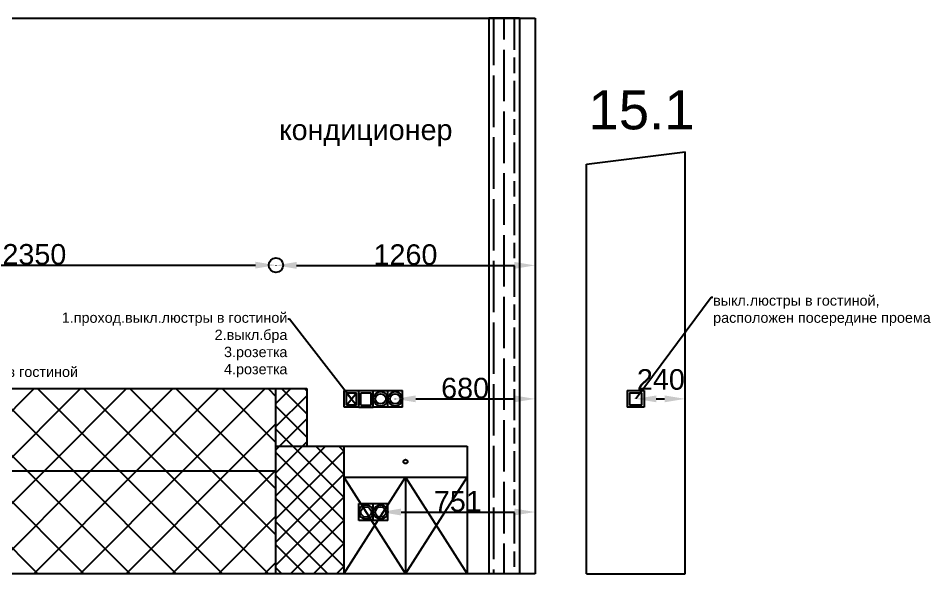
# Model space of a CAD drawing. Header units: millimetres. Extents: x -37601 to 54898, y -46061 to 6743.
# Drawn here: x 21641 to 26079, y -17296 to -14596 of the extents above; entities that cross this region are included whole.
import ezdxf
from ezdxf import colors
from ezdxf.entities.mleader import LeaderData, LeaderLine
from ezdxf.math import Vec2, Vec3

# ---------------------------------------------------------------- set-up
doc = ezdxf.new("R2010")
doc.units = ezdxf.units.MM
for name, color, linetype in [('занавеси', 7, 'Continuous'), ('мебель', 5, 'Continuous'), ('нумерация стен', 7, 'Continuous'), ('размеры', 7, 'Continuous'), ('светильники и розетки', 18, 'Continuous'), ('стены двери окна', 7, 'Continuous'), ('условные обозначения', 7, 'Continuous')]:
    doc.layers.add(name, color=color, linetype=linetype)
doc.styles.get("Standard").update_dxf_attribs({"font": 'arial.ttf', "height": 100})
doc.dimstyles.new('ISO-25', dxfattribs={"dimtxt": 100, "dimasz": 100, "dimexe": 1.25, "dimexo": 0.625, "dimtad": 1, "dimtxsty": 'Standard', "dimcen": 2.5, "dimadec": 0, "dimazin": 0, "dimtfac": 1, "dimtmove": 0, "dimatfit": 3, "dimfxl": 1, "dimarcsym": 0})
pattern_1 = [(45, (-500, 0), (-112.2532, 112.2532), []), (135, (-500, 0), (-112.2532, -112.2532), [])]
pattern_2 = [(45, (52578.58, -30900.214), (-56.1266, 56.1266), []), (135, (52578.58, -30900.214), (-56.1266, -56.1266), [])]

# ---------------------------------------------------------------- blocks, each defined once
blk = doc.blocks.new('шкафчик возле дивана')
at = {"layer": 'мебель'}
for p, q in [((-29104.4, 14223.8), (-29104.4, 13603.8)), ((-29104.4, 14223.8), (-28504.4, 14223.8)), ((-28504.4, 14223.8), (-28504.4, 13603.8)), ((-29104.4, 14073.8), (-28504.4, 14073.8)), ((-29104.4, 14073.8), (-28804.4, 13603.8)), ((-29104.4, 13603.8), (-28804.4, 14073.8)), ((-28804.4, 14073.8), (-28804.4, 13603.8)), ((-28804.4, 14073.8), (-28504.4, 13603.8)), ((-28804.4, 13603.8), (-28504.4, 14073.8))]:
    blk.add_line(p, q, dxfattribs=at)
blk.add_circle((-28804.4, 14148.8), 10, dxfattribs=at)
blk = doc.blocks.new('диванная группа')
at = {"layer": 'мебель'}
h = blk.add_hatch(dxfattribs=at)
h.set_pattern_fill('ANSI37', color=256, scale=50)
h.set_pattern_definition(pattern_1)
h.paths.add_polyline_path([(-32284.4, 14503.8), (-32284.4, 14223.8), (-32284.4, 14103.8), (-29934.4, 14103.8), (-29934.4, 14223.8), (-29934.4, 14503.8)])
h = blk.add_hatch(dxfattribs=at)
h.set_pattern_fill('ANSI37', color=256, scale=50)
h.set_pattern_definition(pattern_1)
h.paths.add_polyline_path([(-29934.4, 14103.8), (-32284.4, 14103.8), (-32284.4, 13603.8), (-29934.4, 13603.8)])
for p, q in [((-32284.4, 14503.8), (-29934.4, 14503.8)), ((-29934.4, 14223.8), (-29934.4, 14503.8)), ((-32914.4, 13603.8), (-32914.4, 14223.8)), ((-32914.4, 14223.8), (-32614.4, 14223.8)), ((-32614.4, 13603.8), (-32614.4, 14223.8)), ((-32284.4, 14223.8), (-32614.4, 14223.8)), ((-29934.4, 13603.8), (-29934.4, 14223.8)), ((-29934.4, 14223.8), (-29604.4, 14223.8)), ((-29604.4, 14223.8), (-29604.4, 14073.8)), ((-32284.4, 14103.8), (-29934.4, 14103.8)), ((-32614.4, 13603.8), (-32914.4, 13603.8)), ((-32614.4, 13603.8), (-32284.4, 13603.8)), ((-29614.4, 13603.8), (-29944.4, 13603.8)), ((-29004.4, 13603.8), (-29604.4, 13603.8))]:
    blk.add_line(p, q, dxfattribs=at)
blk.add_blockref('шкафчик возле дивана', (-500, 0), dxfattribs=at)
blk = doc.blocks.new('*D60')
at = {"layer": 'Defpoints', "color": 0, "transparency": 16777216}
for p in [(20544.2, -15796.1), (22894.2, -15796.1), (22894.2, -15796.5)]:
    blk.add_point(p, dxfattribs=at)
at = {"layer": 'размеры', "color": 0, "lineweight": -2, "transparency": 16777216}
for p, q in [((20544.2, -15796.7), (20544.2, -15797.7)), ((20644.2, -15796.5), (22794.2, -15796.5)), ((22894.2, -15796.7), (22894.2, -15797.7))]:
    blk.add_line(p, q, dxfattribs=at)
at = {"layer": 'размеры', "color": 0, "transparency": 16777216}
for points in [[(20644.2, -15779.8), (20644.2, -15813.1), (20544.2, -15796.5)], [(22794.2, -15779.8), (22794.2, -15813.1), (22894.2, -15796.5)]]:
    blk.add_solid(points, dxfattribs=at)
at = {"layer": 'размеры', "color": 0, "transparency": 16777216, "insert": (21719.2, -15744.7), "char_height": 100, "attachment_point": 5}
blk.add_mtext('2350', dxfattribs=at)
blk = doc.blocks.new('выключатель')
at = {"layer": 'светильники и розетки'}
for p, q in [((-33637.2, -5464.1), (-33637.2, -5382.1)), ((-33637.2, -5382.1), (-33555.2, -5382.1)), ((-33626.2, -5393.1), (-33566.2, -5393.1)), ((-33626.2, -5393.1), (-33626.2, -5453.1)), ((-33566.2, -5393.1), (-33566.2, -5393.1)), ((-33566.2, -5453.1), (-33566.2, -5393.1)), ((-33555.2, -5464.1), (-33555.2, -5382.1)), ((-33566.2, -5453.1), (-33626.2, -5453.1)), ((-33555.2, -5464.1), (-33637.2, -5464.1))]:
    blk.add_line(p, q, dxfattribs=at)
blk = doc.blocks.new('*D61')
at = {"layer": 'Defpoints', "color": 0, "transparency": 16777216}
for p in [(24644.2, -16446.5), (24884.2, -16446.5), (24884.2, -16446.5)]:
    blk.add_point(p, dxfattribs=at)
at = {"layer": 'размеры', "color": 0, "lineweight": -2, "transparency": 16777216}
for p, q in [((24644.2, -16445.8), (24644.2, -16445.2)), ((24744.2, -16446.5), (24784.2, -16446.5)), ((24884.2, -16445.8), (24884.2, -16445.2))]:
    blk.add_line(p, q, dxfattribs=at)
at = {"layer": 'размеры', "color": 0, "transparency": 16777216}
for points in [[(24744.2, -16429.8), (24744.2, -16463.1), (24644.2, -16446.5)], [(24784.2, -16429.8), (24784.2, -16463.1), (24884.2, -16446.5)]]:
    blk.add_solid(points, dxfattribs=at)
at = {"layer": 'размеры', "color": 0, "transparency": 16777216, "insert": (24766.4, -16352.8), "char_height": 100, "attachment_point": 5}
blk.add_mtext('240', dxfattribs=at)
blk = doc.blocks.new('двойной выключатель')
at = {"layer": 'светильники и розетки'}
for p, q in [((-33541.5, -5602.7), (-33541.5, -5520.7)), ((-33541.5, -5520.7), (-33470.5, -5520.7)), ((-33541.5, -5602.7), (-33541.5, -5520.7)), ((-33541.5, -5520.7), (-33470.5, -5520.7)), ((-33530.5, -5591.7), (-33530.5, -5531.7)), ((-33530.5, -5531.7), (-33481.5, -5531.7)), ((-33481.5, -5591.7), (-33481.5, -5531.7)), ((-33470.5, -5602.7), (-33470.5, -5520.7)), ((-33470.5, -5520.7), (-33399.5, -5520.7)), ((-33470.5, -5602.7), (-33470.5, -5520.7)), ((-33470.5, -5520.7), (-33399.5, -5520.7)), ((-33459.5, -5591.7), (-33459.5, -5531.7)), ((-33459.5, -5531.7), (-33410.5, -5531.7)), ((-33410.5, -5591.7), (-33410.5, -5531.7)), ((-33399.5, -5602.7), (-33399.5, -5520.7)), ((-33399.5, -5602.7), (-33399.5, -5520.7)), ((-33481.5, -5591.7), (-33530.5, -5591.7)), ((-33459.5, -5591.7), (-33410.5, -5591.7)), ((-33470.5, -5602.7), (-33541.5, -5602.7)), ((-33470.5, -5602.7), (-33541.5, -5602.7)), ((-33470.5, -5602.7), (-33399.5, -5602.7)), ((-33470.5, -5602.7), (-33399.5, -5602.7))]:
    blk.add_line(p, q, dxfattribs=at)
blk = doc.blocks.new('*D84')
at = {"layer": 'Defpoints', "color": 0, "transparency": 16777216}
for p in [(22894.2, -15797.7), (24154.2, -15797.7), (24154.2, -15797.7)]:
    blk.add_point(p, dxfattribs=at)
at = {"layer": 'размеры', "color": 0, "lineweight": -2, "transparency": 16777216}
for p, q in [((22894.2, -15798.3), (22894.2, -15799)), ((22994.2, -15797.7), (24054.2, -15797.7)), ((24154.2, -15798.3), (24154.2, -15799))]:
    blk.add_line(p, q, dxfattribs=at)
at = {"layer": 'размеры', "color": 0, "transparency": 16777216}
for points in [[(22994.2, -15781), (22994.2, -15814.4), (22894.2, -15797.7)], [(24054.2, -15781), (24054.2, -15814.4), (24154.2, -15797.7)]]:
    blk.add_solid(points, dxfattribs=at)
at = {"layer": 'размеры', "color": 0, "transparency": 16777216, "insert": (23524.2, -15746), "char_height": 100, "attachment_point": 5}
blk.add_mtext('1260', dxfattribs=at)
blk = doc.blocks.new('*D88')
at = {"layer": 'Defpoints', "color": 0, "transparency": 16777216}
for p in [(23403.2, -16996.5), (24154.2, -16996.5), (24154.2, -16996.5)]:
    blk.add_point(p, dxfattribs=at)
at = {"layer": 'размеры', "color": 0, "lineweight": -2, "transparency": 16777216}
for p, q in [((23403.2, -16997.1), (23403.2, -16997.7)), ((23503.2, -16996.5), (24054.2, -16996.5)), ((24154.2, -16995.8), (24154.2, -16995.2))]:
    blk.add_line(p, q, dxfattribs=at)
at = {"layer": 'размеры', "color": 0, "transparency": 16777216}
for points in [[(23503.2, -16979.8), (23503.2, -17013.1), (23403.2, -16996.5)], [(24054.2, -16979.8), (24054.2, -17013.1), (24154.2, -16996.5)]]:
    blk.add_solid(points, dxfattribs=at)
at = {"layer": 'размеры', "color": 0, "transparency": 16777216, "insert": (23778.7, -16944.8), "char_height": 100, "attachment_point": 5}
blk.add_mtext('751', dxfattribs=at)
blk = doc.blocks.new('*D97')
at = {"layer": 'Defpoints', "color": 0, "transparency": 16777216}
for p in [(23474.2, -16446.5), (24154.2, -16446.5), (24154.2, -16446.5)]:
    blk.add_point(p, dxfattribs=at)
at = {"layer": 'размеры', "color": 0, "lineweight": -2, "transparency": 16777216}
for p, q in [((23474.2, -16447.1), (23474.2, -16447.7)), ((23574.2, -16446.5), (24054.2, -16446.5)), ((24154.2, -16447.1), (24154.2, -16447.7))]:
    blk.add_line(p, q, dxfattribs=at)
at = {"layer": 'размеры', "color": 0, "transparency": 16777216}
for points in [[(23574.2, -16429.8), (23574.2, -16463.1), (23474.2, -16446.5)], [(24054.2, -16429.8), (24054.2, -16463.1), (24154.2, -16446.5)]]:
    blk.add_solid(points, dxfattribs=at)
at = {"layer": 'размеры', "color": 0, "transparency": 16777216, "insert": (23814.2, -16394.8), "char_height": 100, "attachment_point": 5}
blk.add_mtext('680', dxfattribs=at)
blk = doc.blocks.new('двойник')
at = {"layer": 'светильники и розетки'}
for p, q in [((-28427.4, 30340.8), (-28427.4, 30422.8)), ((-28427.4, 30422.8), (-28356.4, 30422.8)), ((-28356.4, 30340.8), (-28356.4, 30422.8)), ((-28356.4, 30340.8), (-28356.4, 30422.8)), ((-28356.4, 30422.8), (-28285.4, 30422.8)), ((-28285.4, 30340.8), (-28285.4, 30422.8)), ((-28356.4, 30340.8), (-28427.4, 30340.8)), ((-28285.4, 30340.8), (-28356.4, 30340.8))]:
    blk.add_line(p, q, dxfattribs=at)
for centre, radius in [((-28391.9, 30381.8), 35), ((-28391.9, 30381.8), 25), ((-28320.9, 30381.8), 35), ((-28320.9, 30381.8), 25)]:
    blk.add_circle(centre, radius, dxfattribs=at)

msp = doc.modelspace()

# ---------------------------------------------------------------- hatches: boundary and pattern name
at = {"layer": 'занавеси'}
h = msp.add_hatch(dxfattribs=at)
h.set_pattern_fill('GOST_WOOD', color=2, scale=25)
h.set_pattern_definition([(90, (52653.58, -30900.21), (150, -2e-12), [250, -50]), (90, (52703.58, -30950.21), (150, -2e-12), [150, -37.5, 75, -37.5]), (90, (52753.58, -31025.21), (150, -2e-12), [250, -50])])
h.paths.add_polyline_path([(24079.181, -14596.452), (23929.181, -14596.452), (23929.181, -17296.452), (24079.181, -17296.452)])
at = {"layer": 'мебель'}
h = msp.add_hatch(dxfattribs=at)
h.set_pattern_fill('ANSI37', color=256, scale=25)
h.set_pattern_definition(pattern_2)
h.paths.add_polyline_path([(23044.181, -16396.452), (22894.181, -16396.452), (22894.181, -16676.452), (23044.181, -16676.452)])
h = msp.add_hatch(dxfattribs=at)
h.set_pattern_fill('ANSI37', color=256, scale=25)
h.set_pattern_definition(pattern_2)
h.paths.add_polyline_path([(20544.181, -16676.452), (20214.181, -16676.452), (20214.181, -17296.452), (20544.181, -17296.452)])
h.paths.add_polyline_path([(23224.181, -16676.452), (22894.181, -16676.452), (22894.181, -17296.452), (23214.181, -17296.452), (23224.181, -17296.452)])

# ---------------------------------------------------------------- linework, layer by layer
at = {"layer": 'занавеси', "color": 2}
for p, q in [((24079.181, -14596.452), (23929.181, -14596.452)), ((23929.181, -14596.452), (23929.181, -17296.452)), ((24079.181, -14596.452), (24079.181, -17296.452))]:
    msp.add_line(p, q, dxfattribs=at)
at = {"layer": 'мебель', "color": 0}
for p, q in [((22894.181, -16396.452), (23044.181, -16396.452)), ((23044.181, -16396.452), (23044.181, -16676.452))]:
    msp.add_line(p, q, dxfattribs=at)
at = {"layer": 'светильники и розетки'}
for p, q in [((23236.681, -16416.451), (23285.681, -16476.451)), ((23236.681, -16476.451), (23285.681, -16416.451))]:
    msp.add_line(p, q, dxfattribs=at)
msp.add_circle((22894.181, -15796.451), 35, dxfattribs=at)
at = {"layer": 'стены двери окна'}
for p, q in [((18684.181, -14596.451), (24154.181, -14596.451)), ((24154.181, -14596.451), (24154.181, -17296.451)), ((24404.181, -17296.451), (24404.181, -15306.451)), ((24154.181, -17296.451), (19664.181, -17296.451))]:
    msp.add_line(p, q, dxfattribs=at)
at = {"layer": 'стены двери окна', "color": 0}
for p, q in [((24404.181, -15306.451), (24884.181, -15246.451)), ((24884.181, -17296.451), (24884.181, -15246.451)), ((24404.181, -17296.451), (24884.181, -17296.451))]:
    msp.add_line(p, q, dxfattribs=at)

# ---------------------------------------------------------------- block references
at = {"layer": 'мебель'}
msp.add_blockref('диванная группа', (52828.578, -30900.214), dxfattribs=at)
at = {"layer": 'размеры'}
msp.add_blockref('двойной выключатель', (56767.184, -10884.75), dxfattribs=at)
at = {"layer": 'светильники и розетки'}
for p in [(51795.078, -46828.205), (51724.078, -47378.205)]:
    msp.add_blockref('двойник', p, dxfattribs=at)
at = {"layer": 'условные обозначения', "rotation": 180}
msp.add_blockref('выключатель', (-8952.063, -21869.526), dxfattribs=at)

# ---------------------------------------------------------------- texts
at = {"layer": 'нумерация стен', "insert": (24414.159, -14946.439), "char_height": 190, "attachment_point": 1}
msp.add_mtext_dynamic_manual_height_columns('15.1', width=340.26469, gutter_width=500, heights=[0], dxfattribs=at)
at = {"layer": 'светильники и розетки', "color": 1, "insert": (22870.429, -15088.417), "char_height": 100, "attachment_point": 1}
msp.add_mtext_dynamic_manual_height_columns(' кондиционер', width=2401.25318, gutter_width=500, heights=[0], dxfattribs=at)

# ---------------------------------------------------------------- dimensions: what is measured, and where the dimension line sits
at = {"layer": 'размеры', "color": 0}
dim = msp.add_linear_dim(base=(22894.181, -15796.451), p1=(20544.181, -15796.117), p2=(22894.181, -15796.117), dimstyle='ISO-25', dxfattribs=at)
dim.commit()
dim.dimension.update_dxf_attribs({"geometry": '*D60', "text_midpoint": (21719.181, -15744.735)})
at = {"layer": 'размеры'}
for base, p1, p2, picture, middle in [((24154.181, -15797.701), (22894.181, -15797.701), (24154.181, -15797.701), '*D84', (23524.181, -15746.019)), ((24154.181, -16446.451), (23474.181, -16446.451), (24154.181, -16446.451), '*D97', (23814.181, -16394.769)), ((24154.181, -16996.451), (23403.181, -16996.451), (24154.181, -16996.451), '*D88', (23778.681, -16944.769))]:
    dim = msp.add_linear_dim(base=base, p1=p1, p2=p2, dimstyle='ISO-25', dxfattribs=at)
    dim.commit()
    dim.dimension.update_dxf_attribs({"geometry": picture, "text_midpoint": middle})
at = {"layer": 'размеры', "color": 0}
dim = msp.add_linear_dim(base=(24884.181, -16446.456), p1=(24644.181, -16446.456), p2=(24884.181, -16446.456), dimstyle='ISO-25', override={"dimtmove": 2}, dxfattribs=at)
dim.commit()
dim.dimension.update_dxf_attribs({"geometry": '*D61', "text_midpoint": (24766.393, -16352.824), "dimtype": 160})

# ---------------------------------------------------------------- leaders
at = {"layer": 'светильники и розетки'}
ml = msp.add_multileader_mtext('Standard', dxfattribs=at)
ml.set_content('{\\H12.5x;выкл.люстры в гостиной,\\Pрасположен посередине проема}', color=256)
ml.set_leader_properties()
ml.build(insert=Vec2(0, 0))
ctx = ml.context
ctx.base_point, ctx.plane_origin, ctx.plane_x_axis, ctx.plane_y_axis = Vec3(25018.658, -15952.417), Vec3(24644.181, -16446.456), Vec3(1, 0, 0), Vec3(0, 1, 0)
notes = []
notes.append((ctx, [(1, (1, 1, 0), (25010.658, -15952.417), (1, 0, 0), 8, [(0, [(24644.181, -16446.456)], 0, [])])]))
ctx.mtext.insert, ctx.mtext.text_direction, ctx.mtext.flow_direction = Vec3(25020.658, -15943.476), Vec3(1, 0, 0), 5
ml = msp.add_multileader_mtext('Standard', dxfattribs=at)
ml.set_content('{\\H12.5x;1.розетка\\P2.розетка\\P3.выкл.бра\\P4.проход.выкл.люстры в гостиной}', color=256)
ml.set_leader_properties()
ml.build(insert=Vec2(0, 0))
ctx = ml.context
ctx.base_point, ctx.plane_origin, ctx.plane_x_axis, ctx.plane_y_axis = Vec3(20832.241, -16049.089), Vec3(19964.181, -16446.451), Vec3(1, 0, 0), Vec3(0, 1, 0)
notes.append((ctx, [(0, (1, 1, 0), (20824.241, -16049.089), (1, 0, 0), 8, [(0, [(19964.181, -16446.451)], 0, [])])]))
ctx.mtext.insert, ctx.mtext.text_direction, ctx.mtext.flow_direction = Vec3(20834.241, -16040.148), Vec3(1, 0, 0), 5
ml = msp.add_multileader_mtext('Standard', dxfattribs=at)
ml.set_content('1.проход.выкл.люстры в гостиной\\P2.выкл.бра\\P3.розетка\\P4.розетка', color=256)
ml.set_leader_properties()
ml.build(insert=Vec2(0, 0))
ctx = ml.context
ctx.base_point, ctx.char_height, ctx.plane_origin, ctx.plane_x_axis, ctx.plane_y_axis = Vec3(21862.696, -16058.714), 50, Vec3(23261.181, -16446.451), Vec3(1, 0, 0), Vec3(0, 1, 0)
ctx.text_align_type = 2
notes.append((ctx, [(0, (1, 1, 0), (22959.928, -16058.714), (-1, 0, 0), 8, [(0, [(23261.181, -16446.451)], 0, [])])]))
ctx.mtext.insert, ctx.mtext.text_direction, ctx.mtext.alignment, ctx.mtext.flow_direction = Vec3(22949.928, -16026.773), Vec3(1, 0, 0), 3, 5
for ctx, leaders in notes:
    for number, flags, end, landing, length, lines in leaders:
        leader = LeaderData()
        leader.index, (leader.has_last_leader_line, leader.has_dogleg_vector, leader.attachment_direction) = number, flags
        leader.last_leader_point, leader.dogleg_vector, leader.dogleg_length = Vec3(end), Vec3(landing), length
        for number, points, colour, breaks in lines:
            line = LeaderLine()
            line.index, line.vertices, line.color, line.breaks = number, Vec3.list(points), colors.encode_raw_color(colour), breaks
            leader.lines.append(line)
        ctx.leaders.append(leader)

doc.saveas('drawing.dxf')
